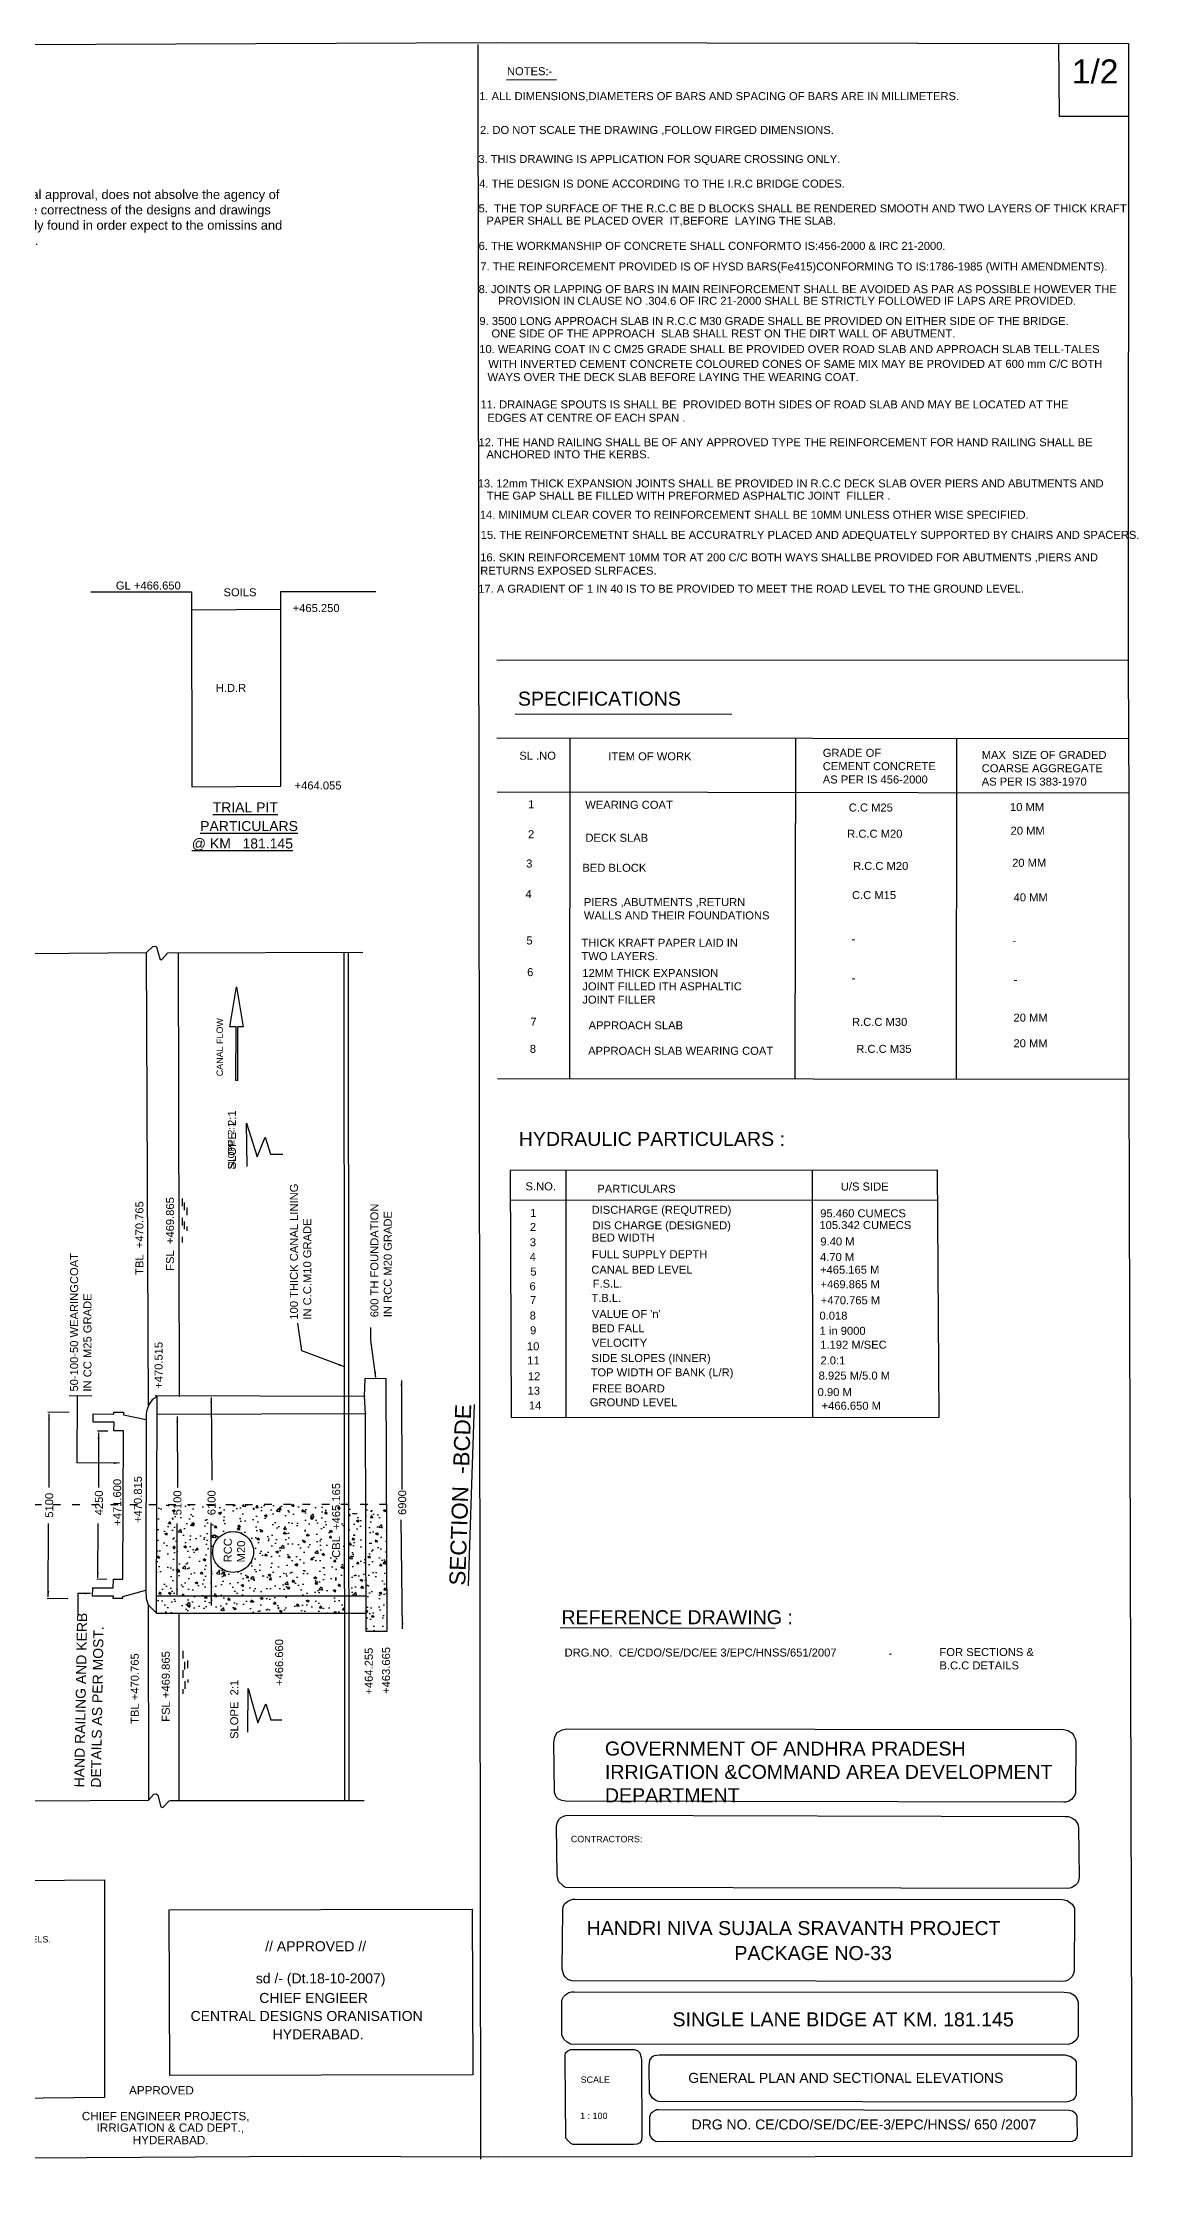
# Model space of a CAD drawing. Header units: inches. Extents: x 19520.9 to 19618.6, y 19567.7 to 19634.2.
# Drawn here: x 19584.3 to 19618.6, y 19567.7 to 19634.2 of the extents above; entities that cross this region are included whole.
import ezdxf

# ---------------------------------------------------------------- set-up
doc = ezdxf.new("R2010")
doc.units = ezdxf.units.IN
doc.header["$MEASUREMENT"] = 0
doc.linetypes.add('ACAD_ISO03W100', pattern=[30, 12, -18])
doc.layers.add('DRAWING', color=7, linetype='Continuous')
doc.styles.get("Standard").update_dxf_attribs({"font": 'arial.ttf'})
doc.dimstyles.get("Standard").update_dxf_attribs({"dimtxt": 0.18, "dimasz": 0.18, "dimexe": 0.18, "dimexo": 0.0625, "dimgap": 0.09, "dimtad": 0, "dimtih": 1, "dimtoh": 1, "dimdec": 4, "dimzin": 0, "dimdsep": 46, "dimtxsty": 'Standard', "dimcen": 0.09, "dimadec": 0, "dimazin": 0, "dimtfac": 1, "dimtdec": 4, "dimtofl": 0, "dimtmove": 0, "dimatfit": 3, "dimfxl": 1, "dimtolj": 1, "dimtzin": 0, "dimarcsym": 0})

msp = doc.modelspace()

# ---------------------------------------------------------------- hatches: boundary and pattern name
at = {"layer": 'DRAWING', "linetype": 'ACAD_ISO03W100', "ltscale": 3}
h = msp.add_hatch(dxfattribs=at)
h.set_pattern_fill('AR-CONC', color=256, scale=0.1, style=0)
h.set_pattern_definition([(50, (0, 0), (0.717260183, -0.062752135), [0.075, -0.825]), (355, (0, 0), (-0.138751334, 0.752192134), [0.06, -0.66]), (100.4514, (0.0598, -0.0052), (0.578509382, 0.689439542), [0.06374019, -0.701142112]), (46.1842, (0, 0.2), (1.06724105, -0.165519014), [0.1125, -1.2375]), (96.6356, (0.0889, 0.1862), (0.934662706, 0.97411787), [0.09561029, -1.051713]), (351.1842, (0, 0.2), (0.934661945, 0.9741186), [0.09, -0.99]), (21, (0.1, 0.15), (0.596907052, -0.402618891), [0.075, -0.825]), (326, (0.1, 0.15), (0.243315332, 0.725150045), [0.06, -0.66]), (71.4514, (0.14974, 0.11645), (0.840222629, 0.322530497), [0.06374019, -0.701142112]), (37.5, (0, 0), (0.0121598553, 0.3328938538), [0, -0.652, 0, -0.67, 0, -0.6625]), (7.5, (0, 0), (0.2630695374, 0.394411712), [0, -0.382, 0, -0.637, 0, -0.2525]), (327.5, (-0.223, 0), (0.5338224362, -0.0225548717), [0, -0.25, 0, -0.78, 0, -1.035]), (317.5, (-0.323, 0), (0.583186169, 0.100104982), [0, -0.325, 0, -0.518, 0, -0.735])])
h.paths.add_polyline_path([(19593.76371, 19588.53413), (19587.89844, 19588.53029), (19587.88899, 19585.67122), (19593.76566, 19585.67576)])
h.paths.add_polyline_path([(19589.64401, 19587.04441, -1), (19590.91852, 19587.04441, -1)], flags=16)
h.paths.add_polyline_path([(19594.41837, 19588.53456), (19593.88635, 19588.53421), (19593.88861, 19585.67586), (19594.42347, 19585.67627)])
h.paths.add_polyline_path([(19595.07706, 19588.53499), (19594.41837, 19588.53456), (19594.42544, 19584.5749), (19595.0938, 19584.5749)])
h.paths.add_polyline_path([(19593.76566, 19585.67576), (19587.88899, 19585.67122), (19587.88722, 19585.13538), (19593.76603, 19585.13643)])
h.paths.add_polyline_path([(19593.31455, 19586.79726), (19593.31455, 19589.23075), (19593.69825, 19589.23075), (19593.69825, 19586.79726)], flags=9)
h.paths.add_polyline_path([(19589.92788, 19586.65717), (19589.92788, 19587.49755), (19590.72927, 19587.49755), (19590.72927, 19586.65717)], flags=8)
h.paths.add_polyline_path([(19589.42059, 19588.13072), (19589.42059, 19589.00282), (19589.80087, 19589.00282), (19589.80087, 19588.13072)], flags=9)
h.paths.add_polyline_path([(19588.35394, 19588.12673), (19588.35394, 19588.99747), (19588.73422, 19588.99747), (19588.73422, 19588.12673)], flags=9)

# ---------------------------------------------------------------- linework, layer by layer
at = {"layer": 'DRAWING'}
for points in [[(19520.91232, 19633.87687), (19598.50098, 19634.20259), (19618.26232, 19634.17296), (19618.25562, 19614.90797), (19618.26979, 19612.45934), (19618.27153, 19610.75751), (19618.27416, 19601.81554), (19618.36438, 19568.15909), (19598.56634, 19568.13518), (19592.48325, 19568.15704), (19521.30509, 19567.72119), (19520.91232, 19633.87687)], [(19597.93506, 19634.14246), (19598.01485, 19568.07506)], [(19585.83856, 19617.03777), (19588.98508, 19617.04203), (19588.98769, 19610.94996), (19591.7686, 19610.97243), (19591.77624, 19617.05619), (19594.74487, 19617.05425)], [(19588.98532, 19616.47903), (19591.77554, 19616.49879)], [(19598.52427, 19614.91703), (19618.25562, 19614.91016)], [(19598.52721, 19612.47714), (19618.26979, 19612.45934)], [(19583.93452, 19605.73843), (19587.57843, 19605.77033), (19587.77794, 19605.96295), (19587.85774, 19605.96959), (19587.888, 19605.94766), (19587.99052, 19605.57198), (19588.04906, 19605.54274), (19588.24665, 19605.75909), (19594.34019, 19605.77996)], [(19587.63406, 19591.59382), (19587.57843, 19605.77033)], [(19588.5697, 19605.76019), (19588.59278, 19591.90014)], [(19593.77002, 19579.28257), (19593.75193, 19605.77795)], [(19593.87269, 19605.77836), (19593.89367, 19579.28267)], [(19598.54007, 19601.83273), (19618.27416, 19601.81554)], [(19598.93661, 19598.9583), (19598.97478, 19591.24886), (19612.35126, 19591.25525), (19612.29376, 19598.97072), (19598.93661, 19598.9583)], [(19594.39478, 19592.46007), (19594.38297, 19591.91041), (19594.41331, 19591.36262), (19594.42544, 19584.5749), (19595.0938, 19584.5749), (19595.06049, 19592.45511), (19594.39478, 19592.46007)], [(19585.88551, 19585.92814), (19585.8766, 19585.67222), (19586.52947, 19585.67222), (19586.52724, 19585.60546), (19586.83697, 19585.60546), (19586.83697, 19585.64997), (19587.5535, 19585.84733), (19587.56543, 19585.59014), (19587.62915, 19585.39048), (19587.88722, 19585.13538), (19587.90957, 19591.89688), (19587.75183, 19591.79227), (19587.66145, 19591.66505), (19587.58617, 19591.46927), (19587.56634, 19591.34601), (19587.5535, 19585.84733)], [(19587.90957, 19591.89688), (19587.85413, 19591.93627), (19594.41219, 19591.91333)], [(19587.90777, 19591.3509), (19594.44253, 19591.36554)], [(19587.88899, 19585.67122), (19594.42197, 19585.67627)], [(19594.45269, 19585.68363), (19594.45269, 19585.68363)], [(19587.62915, 19585.39048), (19587.6415, 19579.29457)], [(19587.88722, 19585.13538), (19594.42589, 19585.13655)], [(19588.581, 19585.13629), (19588.58563, 19579.27847)], [(19600.30976, 19581.09009), (19600.33321, 19581.27276), (19600.40729, 19581.40663), (19600.56235, 19581.48906), (19600.7099, 19581.51653), (19616.23569, 19581.49635), (19616.37522, 19581.46677), (19616.5058, 19581.38149), (19616.55854, 19581.30123), (19616.59391, 19581.21132), (19616.61407, 19581.12625), (19616.61007, 19579.58553), (19616.60988, 19579.51118), (19616.58467, 19579.45084), (19616.52775, 19579.36688), (19616.47871, 19579.31265), (19616.4034, 19579.2628), (19616.29635, 19579.23188), (19616.24412, 19579.22798), (19600.67419, 19579.26281), (19600.5554, 19579.27904), (19600.45162, 19579.324), (19600.38284, 19579.39019), (19600.32398, 19579.52689), (19600.30976, 19581.09009)], [(19583.96261, 19579.26494), (19587.6415, 19579.29457), (19587.80454, 19579.4726), (19587.87242, 19579.48984), (19587.92674, 19579.44729), (19588.02239, 19579.08268), (19588.08496, 19579.05901), (19588.28025, 19579.2692), (19588.32107, 19579.27826), (19594.37801, 19579.28305)], [(19600.38552, 19578.46329), (19600.40638, 19578.57044), (19600.464, 19578.68155), (19600.52807, 19578.75248), (19600.61859, 19578.78639), (19600.6806, 19578.80961), (19600.79713, 19578.82029), (19616.287, 19578.78296), (19616.38771, 19578.77588), (19616.49267, 19578.74047), (19616.58628, 19578.6753), (19616.63137, 19578.6269), (19616.68299, 19578.53612), (19616.70207, 19578.43861), (19616.7273, 19576.89582), (19616.7017, 19576.75804), (19616.66614, 19576.69411), (19616.60214, 19576.62735), (19616.51254, 19576.57337), (19616.4718, 19576.54883), (19616.376, 19576.53218), (19600.68324, 19576.55856), (19600.62274, 19576.59125), (19600.56322, 19576.64227), (19600.45892, 19576.74254), (19600.41831, 19576.87843), (19600.40445, 19576.96122), (19600.38552, 19578.46329)], [(19569.98241, 19576.66975), (19586.25936, 19576.79882), (19586.26187, 19569.99688), (19569.9764, 19569.82589), (19569.98241, 19576.66975)], [(19600.97302, 19576.19614), (19616.20331, 19576.18871), (19616.35255, 19576.15793), (19616.50837, 19576.04054), (19616.57844, 19575.91613), (19616.57844, 19575.78395), (19616.56963, 19573.94943), (19616.53404, 19573.84167), (19616.49393, 19573.77058), (19616.38425, 19573.67107), (19616.28987, 19573.63537), (19616.15188, 19573.62537), (19600.86641, 19573.64634), (19600.74422, 19573.68814), (19600.66892, 19573.75506), (19600.6185, 19573.8258), (19600.56263, 19574.00855), (19600.58463, 19575.83361), (19600.60049, 19575.96614), (19600.65347, 19576.05816), (19600.73639, 19576.12373), (19600.83544, 19576.17549), (19600.90685, 19576.19389), (19600.97302, 19576.19614)], [(19588.28687, 19575.86563), (19597.75365, 19575.88422), (19597.773, 19570.70863), (19588.30403, 19570.68768), (19588.28687, 19575.86563)], [(19600.5591, 19573.04367), (19600.61118, 19573.1477), (19600.68336, 19573.21522), (19600.7704, 19573.2773), (19600.8539, 19573.30529), (19600.94254, 19573.30529), (19616.2573, 19573.29548), (19616.4368, 19573.27046), (19616.57038, 19573.1975), (19616.64969, 19573.09327), (19616.69143, 19572.98071), (19616.69596, 19571.91322), (19616.65587, 19571.84495), (19616.58251, 19571.76355), (19616.50217, 19571.69377), (19616.38223, 19571.65307), (19600.82447, 19571.66693), (19600.72603, 19571.72668), (19600.62704, 19571.80845), (19600.56988, 19571.92678), (19600.55289, 19571.96196), (19600.5591, 19573.04367)], [(19600.65746, 19571.16944), (19600.65511, 19571.31112), (19600.67486, 19571.39508), (19600.74757, 19571.46029), (19600.8277, 19571.49734), (19600.90635, 19571.50475), (19602.80054, 19571.49858), (19602.9181, 19571.46453), (19602.98982, 19571.39291), (19603.02861, 19571.28019), (19603.04273, 19571.17474), (19603.05861, 19568.77346), (19603.04089, 19568.66355), (19602.98866, 19568.58251), (19602.90566, 19568.54525), (19602.80866, 19568.53407), (19600.89513, 19568.52888), (19600.82272, 19568.57537), (19600.76065, 19568.64105), (19600.68491, 19568.73189), (19600.65746, 19571.16944)], [(19603.28155, 19570.97597), (19603.30889, 19571.16828), (19603.39328, 19571.27749), (19603.45151, 19571.31547), (19603.59771, 19571.33328), (19603.84493, 19571.33209), (19616.27284, 19571.33221), (19616.46263, 19571.27805), (19616.57922, 19571.19952), (19616.62531, 19571.11016), (19616.63241, 19570.0798), (19616.5981, 19569.99607), (19616.53272, 19569.92472), (19616.39871, 19569.87109), (19616.32004, 19569.85127), (19603.57754, 19569.87935), (19603.49209, 19569.90602), (19603.39061, 19569.9807), (19603.29336, 19570.13507), (19603.28155, 19570.97597)], [(19603.3073, 19569.39671), (19603.35155, 19569.51857), (19603.40853, 19569.56745), (19603.47811, 19569.60656), (19603.5157, 19569.62861), (19603.57835, 19569.6304), (19616.41274, 19569.60059), (19616.51144, 19569.5836), (19616.59652, 19569.52242), (19616.65183, 19569.42554), (19616.65183, 19569.31847), (19616.65636, 19568.82557), (19616.63695, 19568.72864), (19616.57871, 19568.65863), (19616.50646, 19568.62309), (19603.49961, 19568.61023), (19603.4083, 19568.67647), (19603.34871, 19568.75326), (19603.30428, 19568.84467), (19603.3073, 19569.39671)]]:
    msp.add_lwpolyline(points, dxfattribs=at)
at = {"layer": 'DRAWING', "linetype": 'ACAD_ISO03W100', "ltscale": 3}
msp.add_lwpolyline([(19616.07284, 19634.17624), (19616.10114, 19631.9026), (19618.26153, 19631.90185)], dxfattribs=at)
at = {"layer": 'DRAWING', "color": 0, "linetype": 'ACAD_ISO03W100', "ltscale": 2}
for points in [[(19598.82769, 19633.03679), (19600.38399, 19633.05175)], [(19599.09636, 19613.23031), (19605.87242, 19613.21477)], [(19600.80933, 19612.47509), (19600.80005, 19601.83076)], [(19607.85696, 19612.46873), (19607.83829, 19601.82129)], [(19612.89291, 19612.46419), (19612.88364, 19601.82023)], [(19598.52924, 19610.79747), (19618.27153, 19610.75751)], [(19590.18304, 19603.4485), (19590.38696, 19604.70473), (19590.59888, 19603.45544), (19590.41465, 19603.45544), (19590.41475, 19601.77408), (19590.36358, 19601.77408), (19590.37761, 19603.45489), (19590.18304, 19603.4485)], [(19590.71915, 19599.08451), (19590.70391, 19600.43998), (19591.03798, 19599.38587), (19591.2804, 19600.00003), (19591.44944, 19599.47002), (19591.83319, 19599.47002)], [(19600.68111, 19598.95992), (19600.6848, 19591.24968)], [(19608.38369, 19598.96708), (19608.38738, 19591.25336)], [(19598.9412, 19598.03093), (19612.30065, 19598.04654)], [(19584.49535, 19591.42254), (19585.16136, 19591.41177)], [(19585.15846, 19591.92752), (19585.87165, 19591.91723)], [(19586.04347, 19590.8306), (19586.36489, 19590.83052)], [(19586.02231, 19586.198), (19586.33561, 19586.2014)], [(19584.46884, 19585.59783), (19585.1209, 19585.58875)], [(19600.50084, 19584.68262), (19607.22314, 19584.66745)], [(19590.74093, 19581.40942), (19590.74947, 19582.7786), (19591.05345, 19581.70961), (19591.30446, 19582.29458), (19591.45716, 19581.80362), (19591.80456, 19581.80201)]]:
    msp.add_lwpolyline(points, dxfattribs=at)
at = {"layer": 'DRAWING', "linetype": 'ACAD_ISO03W100', "ltscale": 0.02}
for points in [[(19588.69285, 19598.08656), (19588.68934, 19596.7156)], [(19588.75528, 19597.96763), (19588.7509, 19596.88821)], [(19588.83823, 19597.81061), (19588.84008, 19597.07722)], [(19579.85218, 19588.52503), (19595.32565, 19588.53515)], [(19588.70721, 19583.95519), (19588.71305, 19582.61131)], [(19588.78181, 19582.76908), (19588.76804, 19583.80159)], [(19588.85398, 19583.65634), (19588.86616, 19582.96348)]]:
    msp.add_lwpolyline(points, dxfattribs=at)
at = {"layer": 'DRAWING', "linetype": 'ACAD_ISO03W100', "ltscale": 2}
msp.add_lwpolyline([(19585.88551, 19585.92814), (19586.5359, 19585.92728), (19586.53989, 19586.19483), (19586.8309, 19586.19414), (19586.85482, 19590.82651), (19586.55749, 19590.82804), (19586.56084, 19591.1037), (19585.91172, 19591.10255), (19585.90462, 19591.35903), (19586.55774, 19591.35448), (19586.55899, 19591.4135), (19586.85717, 19591.41447), (19586.85717, 19591.32735), (19587.56596, 19591.1826)], dxfattribs=at)
at = {"layer": 'DRAWING', "color": 0, "linetype": 'ACAD_ISO03W100', "ltscale": 2}
msp.add_circle((19590.28126, 19587.04441), 0.63725, dxfattribs=at)

# ---------------------------------------------------------------- texts
at = {"layer": 'DRAWING'}
for s, height, p in [(' APPROVED', 0.260673, (19586.92968, 19570.09425)), ('CHIEF ENGINEER PROJECTS,', 0.2606735, (19585.55477, 19569.28858)), ('IRRIGATION & CAD DEPT.,', 0.2606735, (19586.0159, 19568.92856)), ('HYDERABAD.', 0.260673, (19587.14573, 19568.5415))]:
    msp.add_text(s, height=height, dxfattribs=at).set_placement(p)
at = {"layer": 'DRAWING', "color": 0, "linetype": 'ACAD_ISO03W100', "ltscale": 2, "attachment_point": 1}
for s, insert, char_height, width in [('NOTES:-', (19598.84073, 19633.43218), 0.25, 2.3460983), ('1. ALL DIMENSIONS,DIAMETERS OF BARS AND SPACING OF BARS ARE IN MILLIMETERS.', (19597.97199, 19632.65363), 0.25, 18.1079123), ('2. DO NOT SCALE THE DRAWING ,FOLLOW FIRGED DIMENSIONS.', (19597.99873, 19631.59709), 0.25, 15.9565877), ('3. THIS DRAWING IS APPLICATION FOR SQUARE CROSSING ONLY.', (19597.94563, 19630.69058), 0.25, 18.0733609), ('4. THE DESIGN IS DONE ACCORDING TO THE I.R.C BRIDGE CODES.', (19597.97175, 19629.92143), 0.25, 16.9660135), ('5.  THE TOP SURFACE OF THE R.C.C BE D BLOCKS SHALL BE RENDERED SMOOTH AND TWO LAYERS OF THICK KRAFT', (19597.9536, 19629.14691), 0.25, 20.995148), ('PAPER SHALL BE PLACED OVER  IT,BEFORE  LAYING THE SLAB.', (19598.1991, 19628.7641), 0.25, 14.2859689), ('6. THE WORKMANSHIP OF CONCRETE SHALL CONFORMTO IS:456-2000 & IRC 21-2000.', (19597.9536, 19627.97565), 0.25, 15.6992084), ('8. JOINTS OR LAPPING OF BARS IN MAIN REINFORCEMENT SHALL BE AVOIDED AS PAR AS POSSIBLE HOWEVER THE ', (19597.95336, 19626.62302), 0.25, 21.3028418), ('PROVISION IN CLAUSE NO .304.6 OF IRC 21-2000 SHALL BE STRICTLY FOLLOWED IF LAPS ARE PROVIDED.', (19598.56199, 19626.25992), 0.25, 19.8406503), ('9. 3500 LONG APPROACH SLAB IN R.C.C M30 GRADE SHALL BE PROVIDED ON EITHER SIDE OF THE BRIDGE.', (19597.97913, 19625.62845), 0.25, 18.4921289), ('10. WEARING COAT IN C CM25 GRADE SHALL BE PROVIDED OVER ROAD SLAB AND APPROACH SLAB TELL-TALES ', (19597.97437, 19624.75095), 0.25, 22.2330931), ('ONE SIDE OF THE APPROACH  SLAB SHALL REST ON THE DIRT WALL OF ABUTMENT.', (19598.35653, 19625.23798), 0.25, 18.56203), ('WITH INVERTED CEMENT CONCRETE COLOURED CONES OF SAME MIX MAY BE PROVIDED AT 600 mm C/C BOTH', (19598.25753, 19624.28964), 0.25, 21.9511965), ('WAYS OVER THE DECK SLAB BEFORE LAYING THE WEARING COAT.', (19598.23418, 19623.87572), 0.25, 17.3996148), ('11. DRAINAGE SPOUTS IS SHALL BE  PROVIDED BOTH SIDES OF ROAD SLAB AND MAY BE LOCATED AT THE ', (19598.01232, 19623.02292), 0.25, 22.7680504), ('EDGES AT CENTRE OF EACH SPAN .', (19598.22457, 19622.60384), 0.25, 6.3676159), ('12. THE HAND RAILING SHALL BE OF ANY APPROVED TYPE THE REINFORCEMENT FOR HAND RAILING SHALL BE ', (19597.95319, 19621.84046), 0.25, 22.0924635), ('ANCHORED INTO THE KERBS.', (19598.19869, 19621.46378), 0.25, 5.5964148), ('13. 12mm THICK EXPANSION JOINTS SHALL BE PROVIDED IN R.C.C DECK SLAB OVER PIERS AND ABUTMENTS AND  ', (19597.92626, 19620.55404), 0.25, 22.4160627), ('THE GAP SHALL BE FILLED WITH PREFORMED ASPHALTIC JOINT  FILLER .', (19598.21267, 19620.17063), 0.25, 13.7124267), ('14. MINIMUM CLEAR COVER TO REINFORCEMENT SHALL BE 10MM UNLESS OTHER WISE SPECIFIED.', (19597.99078, 19619.57372), 0.25, 22.1494555), ('15. THE REINFORCEMETNT SHALL BE ACCURATRLY PLACED AND ADEQUATELY SUPPORTED BY CHAIRS AND SPACERS.', (19598.0196, 19618.9468), 0.25, 22.0299427), ('16. SKIN REINFORCEMENT 10MM TOR AT 200 C/C BOTH WAYS SHALLBE PROVIDED FOR ABUTMENTS ,PIERS AND RETURNS EXPOSED SLRFACES.', (19598.00484, 19618.24501), 0.25, 20.253001), ('17. A GRADIENT OF 1 IN 40 IS TO BE PROVIDED TO MEET THE ROAD LEVEL TO THE GROUND LEVEL.', (19597.94128, 19617.26422), 0.25, 18.8784255), ('SPECIFICATIONS', (19599.18322, 19613.92255), 0.4375, 7.1457907), ('SL .NO', (19599.22654, 19612.0476), 0.25, 1.8633314), ('ITEM OF WORK ', (19602.00895, 19612.02811), 0.25, 3.1324824), ('GRADE OF \\PCEMENT CONCRETE\\PAS PER IS 456-2000', (19608.71041, 19612.13687), 0.25, 4.5377264), ('MAX  SIZE OF GRADED\\PCOARSE AGGREGATE \\PAS PER IS 383-1970', (19613.67751, 19612.07154), 0.25, 5.9508664), ('{\\LTRIAL PIT}', (19589.64398, 19610.46393), 0.3125, 4.1588827), ('1', (19599.50213, 19610.5322), 0.25, 0.8211113), ('WEARING COAT ', (19601.28718, 19610.51346), 0.25, 3.2122161), ('C.C M25', (19609.52353, 19610.42805), 0.25, 1.7235027), ('10 MM', (19614.56161, 19610.44476), 0.25, 1.7018693), ('{\\LPARTICULARS}', (19589.25253, 19609.87988), 0.3125, 3.0952042), ('2', (19599.49783, 19609.59274), 0.25, 0.3995121), ('DECK SLAB ', (19601.29247, 19609.4818), 0.25, 2.8637793), ('R.C.C M20', (19609.47365, 19609.6088), 0.25, 2.2829726), ('R.C.C M20', (19609.47365, 19609.6088), 0.25, 2.2829726), ('20 MM', (19614.57969, 19609.70279), 0.25, 1.672309), ('20 MM', (19614.57969, 19609.70279), 0.25, 1.672309), ('20 MM', (19614.57969, 19609.70279), 0.25, 1.672309), ('{\\L@ KM   181.145}', (19588.99289, 19609.3355), 0.3125, 3.5644808), ('20 MM', (19614.62681, 19608.70138), 0.25, 1.672309), ('3', (19599.44074, 19608.67907), 0.25, 0.9795), ('BED BLOCK', (19601.1978, 19608.54495), 0.25, 2.8687638), ('R.C.C M20', (19609.65599, 19608.60358), 0.25, 2.2829726), ('4', (19599.42095, 19607.72562), 0.25, 0.7702056), ('PIERS ,ABUTMENTS ,RETURN\\PWALLS AND THEIR FOUNDATIONS', (19601.24333, 19607.4737), 0.25, 5.8652329), ('C.C M15', (19609.62358, 19607.69296), 0.25, 2.0248646), ('40 MM', (19614.6733, 19607.6208), 0.25, 1.672309), ('5', (19599.44882, 19606.27327), 0.25, 0.7618334), ('THICK KRAFT PAPER LAID IN \\PTWO LAYERS.', (19601.16951, 19606.20104), 0.25, 5.9114801), ('-', (19609.61175, 19606.32036), 0.25, 0.3619877), ('-', (19609.61175, 19606.32036), 0.25, 0.3619877), ('-', (19609.61175, 19606.32036), 0.25, 0.3619877), ('-', (19614.64035, 19606.27439), 0.25, 0.3619877), ('-', (19614.64035, 19606.27439), 0.25, 0.3619877), ('6', (19599.4713, 19605.28511), 0.25, 0.6695159), ('12MM THICK EXPANSION \\PJOINT FILLED ITH ASPHALTIC\\PJOINT FILLER', (19601.19629, 19605.25827), 0.25, 5.8700065), ('-', (19609.61317, 19605.10742), 0.25, 0.3619877), ('-', (19614.67426, 19605.04847), 0.25, 0.3619877), ('7', (19599.57247, 19603.73331), 0.25, 1.0169716), ('APPROACH SLAB ', (19601.39214, 19603.62232), 0.25, 3.3614569), ('R.C.C M30', (19609.62473, 19603.72987), 0.25, 2.6458656), ('R.C.C M30', (19609.62473, 19603.72987), 0.25, 2.6458656), ('20 MM', (19614.67072, 19603.8637), 0.25, 1.672309), ('20 MM', (19614.67072, 19603.8637), 0.25, 1.672309), ('8', (19599.55489, 19602.88811), 0.25, 1.0972587), ('APPROACH SLAB WEARING COAT', (19601.37617, 19602.82684), 0.25, 6.4295927), ('R.C.C M35', (19609.75786, 19602.88676), 0.25, 2.6458656), ('20 MM', (19614.67072, 19603.06206), 0.25, 1.672309), ('S.NO.', (19599.42004, 19598.59232), 0.25, 1.0759636), ('PARTICULARS ', (19601.66528, 19598.51578), 0.25, 3.791496), ('U/S SIDE', (19609.27467, 19598.58721), 0.25, 2.2620225), ('1', (19599.56459, 19597.76144), 0.25, 0.4187167), ('DISCHARGE (REQUTRED)', (19601.48645, 19597.85867), 0.25, 5.0495134), ('95.460 CUMECS', (19608.63009, 19597.74984), 0.25, 3.1758378), ('3', (19599.5549, 19596.84537), 0.25, 0.5587789), ('2', (19599.55815, 19597.32441), 0.25, 0.6851542), ('BED WIDTH', (19601.49352, 19596.99228), 0.25, 2.258804), ('DIS CHARGE (DESIGNED)', (19601.5124, 19597.37417), 0.25, 4.733769), ('105.342 CUMECS ', (19608.60513, 19597.38322), 0.25, 3.1283304), ('9.40 M', (19608.63575, 19596.87018), 0.25, 1.5066404), ('4', (19599.55, 19596.38942), 0.25, 0.647007), ('FULL SUPPLY DEPTH', (19601.49488, 19596.47291), 0.25, 4.2056125), ('4.70 M', (19608.62476, 19596.38539), 0.25, 1.2049262), ('6', (19599.54446, 19595.4703), 0.25, 0.9190442), ('5', (19599.57313, 19595.92963), 0.25, 0.3749699), ('CANAL BED LEVEL', (19601.47639, 19595.98954), 0.25, 3.6868882), ('F.S.L.', (19601.51997, 19595.55125), 0.25, 1.0533908), ('+465.165 M', (19608.62483, 19595.98822), 0.25, 2.0680214), ('+469.865 M', (19608.6374, 19595.53364), 0.25, 2.0680214), ('7', (19599.55944, 19595.03703), 0.25, 0.4852557), ('T.B.L.', (19601.47929, 19595.10796), 0.25, 1.1437189), ('+470.765 M', (19608.64919, 19595.03278), 0.25, 2.0964059), ('8', (19599.55054, 19594.55628), 0.25, 0.5587789), ('9', (19599.56432, 19594.09561), 0.25, 0.492608), ("VALUE OF 'n'", (19601.49329, 19594.60506), 0.25, 2.5214307), ('BED FALL', (19601.48934, 19594.15604), 0.25, 1.8931367), ('0.018', (19608.60648, 19594.55177), 0.25, 0.9234028), ('1 in 9000', (19608.61196, 19594.07875), 0.25, 1.4998177), ('10', (19599.46436, 19593.59646), 0.25, 0.5367216), ('VELOCITY', (19601.49501, 19593.70582), 0.25, 2.1793842), ('1.192 M/SEC', (19608.63264, 19593.64476), 0.25, 2.1517866), ('11', (19599.47489, 19593.15201), 0.25, 0.7278829), ('TOP WIDTH OF BANK (L/R)', (19601.45477, 19592.78138), 0.25, 5.1242511), ('SIDE SLOPES (INNER)', (19601.48045, 19593.22853), 0.25, 4.1296657), ('2.0:1', (19608.63694, 19593.15253), 0.25, 1.3092196), ('13', (19599.4857, 19592.20827), 0.25, 0.8101612), ('12', (19599.49421, 19592.65959), 0.25, 0.6778902), ('FREE BOARD', (19601.50269, 19592.27787), 0.25, 2.6721605), ('0.90 M', (19608.54952, 19592.16482), 0.25, 1.2525422), ('8.925 M/5.0 M', (19608.58069, 19592.68095), 0.25, 2.745011), ('14', (19599.52631, 19591.74598), 0.25, 0.8267314), ('GROUND LEVEL', (19601.43072, 19591.8443), 0.25, 3.0169386), ('+466.650 M', (19608.67372, 19591.73786), 0.25, 1.973627), ('REFERENCE DRAWING :', (19600.54294, 19585.22478), 0.4375, 7.9867366), ('DRG.NO.  CE/CDO/SE/DC/EE 3/EPC/HNSS/651/2007', (19600.64102, 19584.02689), 0.25, 9.5916755), ('-', (19610.76622, 19584.00573), 0.25, 0.4521134), ('FOR SECTIONS &\\PB.C.C DETAILS', (19612.35812, 19584.04248), 0.25, 3.9371237), ('{\\H2.1875x;GOVERNMENT OF ANDHRA PRADESH \\PIRRIGATION &COMMAND AREA DEVELOPMENT\\PDEPARTMENT}', (19601.90229, 19581.121), 0.2, 14.4032602), ('CONTRACTORS:', (19600.83762, 19578.17506), 0.2, 2.7909816), ('{\\H2.1875x;HANDRI NIVA SUJALA SRAVANTH PROJECT }', (19601.32923, 19575.51276), 0.2, 14.3528819), ('1. THE CHEIEF ENGINEER PROJECTS HAS TO VERIFY AND ASCERTAIN THE NECESSITY HPs. LEVELS.', (19570.77106, 19575.04431), 0.2, 14.4719868), ('// APPROVED //', (19591.28426, 19574.88273), 0.3125, 4.8985519), ('PACKAGE NO-33', (19605.9479, 19574.73269), 0.4375, 5.3893318), ('sd /- (Dt.18-10-2007)', (19590.99061, 19573.87877), 0.3125, 4.6003481), ('CHIEF ENGIEER', (19591.10069, 19573.26702), 0.3125, 4.8508452), ('CENTRAL DESIGNS ORANISATION', (19588.95378, 19572.70252), 0.3125, 8.7401859), ('HYDERABAD.', (19591.51878, 19572.13118), 0.3125, 3.8714219), ('SINGLE LANE BIDGE AT KM. 181.145', (19604.01473, 19572.6606), 0.4375, 11.4335213), ('GENERAL PLAN AND SECTIONAL ELEVATIONS', (19604.50692, 19570.77005), 0.3125, 14.0281481), ('1 : 100', (19601.12729, 19569.52633), 0.2, 2.1824167), ('DRG NO. CE/CDO/SE/DC/EE-3/EPC/HNSS/ 650 /2007', (19604.61088, 19569.31434), 0.3125, 11.6113115)]:
    msp.add_mtext(s, dxfattribs=dict(at, insert=insert, char_height=char_height, width=width))
at = {"layer": 'DRAWING', "color": 0, "linetype": 'ACAD_ISO03W100', "ltscale": 3, "insert": (19616.49377, 19633.67487), "char_height": 0.75, "width": 1.7667058, "attachment_point": 1}
msp.add_mtext('\\A1;1/2', dxfattribs=at)
at = {"layer": 'DRAWING', "color": 0, "linetype": 'ACAD_ISO03W100', "attachment_point": 1}
for s, insert, char_height, width in [('This Condational / Final approval, does not absolve the agency of its responsibility for the correctness of the designs and drawings  in all respects.Generally found in order expect to the omissins and commissions indicates.', (19580.0715, 19629.6006), 0.28760762, 11.7972892), ('GL +466.650', (19586.61809, 19617.36346), 0.25, 3.4151326), ('SOILS', (19589.9831, 19617.15276), 0.25, 1.8239781), ('+465.250', (19592.14419, 19616.65968), 0.25, 2.3297467), ('H.D.R', (19589.7401, 19614.16394), 0.25, 1.3066145), ('+464.055', (19592.20436, 19611.11676), 0.25, 2.3008331), ('SCALE ', (19601.1426, 19570.6587), 0.2, 1.6081102)]:
    msp.add_mtext(s, dxfattribs=dict(at, insert=insert, char_height=char_height, width=width))
at = {"layer": 'DRAWING', "color": 0, "linetype": 'ACAD_ISO03W100', "ltscale": 2, "attachment_point": 1}
for s, width, insert, char_height in [('\\pt18;7. THE REINFORCEMENT PROVIDED IS OF HYSD BARS(Fe415)CONFORMING TO IS:1786-1985 (WITH AMENDMENTS).', 20.311738, (19598.00621, 19627.33105), 0.25), ('\\pt8.3125;HYDRAULIC PARTICULARS :', 11.0456209, (19599.20978, 19600.16605), 0.4375)]:
    msp.add_mtext_dynamic_manual_height_columns(s, width=width, gutter_width=1, heights=[0], dxfattribs=dict(at, insert=insert, char_height=char_height))
for s, insert, char_height, width, rotation in [('CANAL FLOW', (19589.76347, 19601.90668), 0.2, 3.124132, 90), ('SLOPE  2:1', (19590.12046, 19598.99627), 0.25, 2.0360191, 90), ('SLOPE  2:1', (19590.12046, 19598.99627), 0.2, 2.0360191, 90), ('FSL  +469.865', (19588.18628, 19595.82797), 0.25, 2.6056458, 90), ('100 THICK CANAL LINING \\PIN C.C.M10 GRADE', (19592.05764, 19594.30246), 0.25, 7.9864128, 90), ('TBL  +470.765', (19587.22865, 19595.70087), 0.25, 2.7113536, 90), ('600 TH FOUNDATION \\PIN RCC M20 GRADE', (19594.57222, 19594.37774), 0.25, 4.7026665, 90), ('50-100-50 WEARINGCOAT\\PIN CC M25 GRADE', (19585.18803, 19592.05662), 0.25, 6.035923, 90), ('+470.515', (19587.82735, 19592.14115), 0.25, 2.7248193, 90), ('{\\LSECTION  -BCDE}', (19597.0339, 19586.0048), 0.5, 7.874007, 88.0475456), ('5100', (19584.40887, 19588.11428), 0.25, 0.887286, 90), ('4250', (19585.96371, 19588.18906), 0.25, 0.8237117, 90), ('+471.600', (19586.53539, 19587.86137), 0.25, 1.80873, 90), ('+470.815', (19587.18019, 19587.95046), 0.25, 1.7059613, 90), ('5100', (19588.41644, 19588.18923), 0.25, 1.0136401, 90), ('6100', (19589.48309, 19588.19322), 0.25, 1.5473284, 90), ('CBL  +465.165', (19593.37705, 19586.85976), 0.25, 3.9675386, 90), ('6900', (19595.44213, 19588.19965), 0.25, 1.5074758, 90), ('RCC\\PM20', (19589.99038, 19586.71967), 0.25, 0.7320528, 90), ('HAND RAILING AND KERB \\PDETAILS AS PER MOST.', (19585.31439, 19579.69237), 0.3125, 8.1150248, 89.0294546), ('+466.660', (19591.59616, 19582.8572), 0.25, 2.6006532, 90), ('TBL +470.765', (19587.08303, 19581.67471), 0.25, 3.254388, 90), ('FSL +469.865', (19588.05249, 19581.73949), 0.25, 2.435918, 90), ('+464.255', (19594.39729, 19582.58779), 0.25, 2.4528081, 90), ('+463.665', (19594.93745, 19582.60889), 0.25, 1.6513002, 90), ('SLOPE  2:1', (19590.19295, 19581.20445), 0.25, 2.7701927, 90)]:
    msp.add_mtext(s, dxfattribs=dict(at, insert=insert, char_height=char_height, width=width, rotation=rotation))

# ---------------------------------------------------------------- leaders
at = {"layer": 'DRAWING', "color": 0, "linetype": 'ACAD_ISO03W100', "ltscale": 2}
for points in [[(19593.76077, 19592.83218), (19592.43161, 19593.33009), (19592.30925, 19594.1888)], [(19594.74592, 19592.49553), (19594.5874, 19593.66034), (19594.5874, 19594.06184)], [(19595.54105, 19592.40615), (19595.55454, 19589.00087)], [(19586.72785, 19589.82049), (19585.41173, 19589.82729), (19585.41808, 19591.92378)], [(19589.59598, 19591.87506), (19589.6175, 19589.29187)], [(19584.52728, 19591.36361), (19584.52508, 19589.06216)], [(19586.07987, 19590.76251), (19586.07184, 19589.06205)], [(19588.53861, 19591.27879), (19588.53957, 19589.06053)], [(19584.50513, 19585.64499), (19584.51248, 19587.93801)], [(19586.05506, 19586.23257), (19586.06372, 19587.92882)], [(19588.53043, 19585.70485), (19588.53155, 19587.93076)], [(19589.60378, 19585.3711), (19589.60083, 19587.9497)], [(19595.57673, 19584.64402), (19595.5367, 19588.04793)], [(19585.82244, 19585.74818), (19585.42688, 19585.75086), (19585.42688, 19585.05747)]]:
    msp.add_leader(points, dimstyle='Standard', override={"dimgap": 0.09, "dimtad": 0}, dxfattribs=at)

doc.saveas('drawing.dxf')
